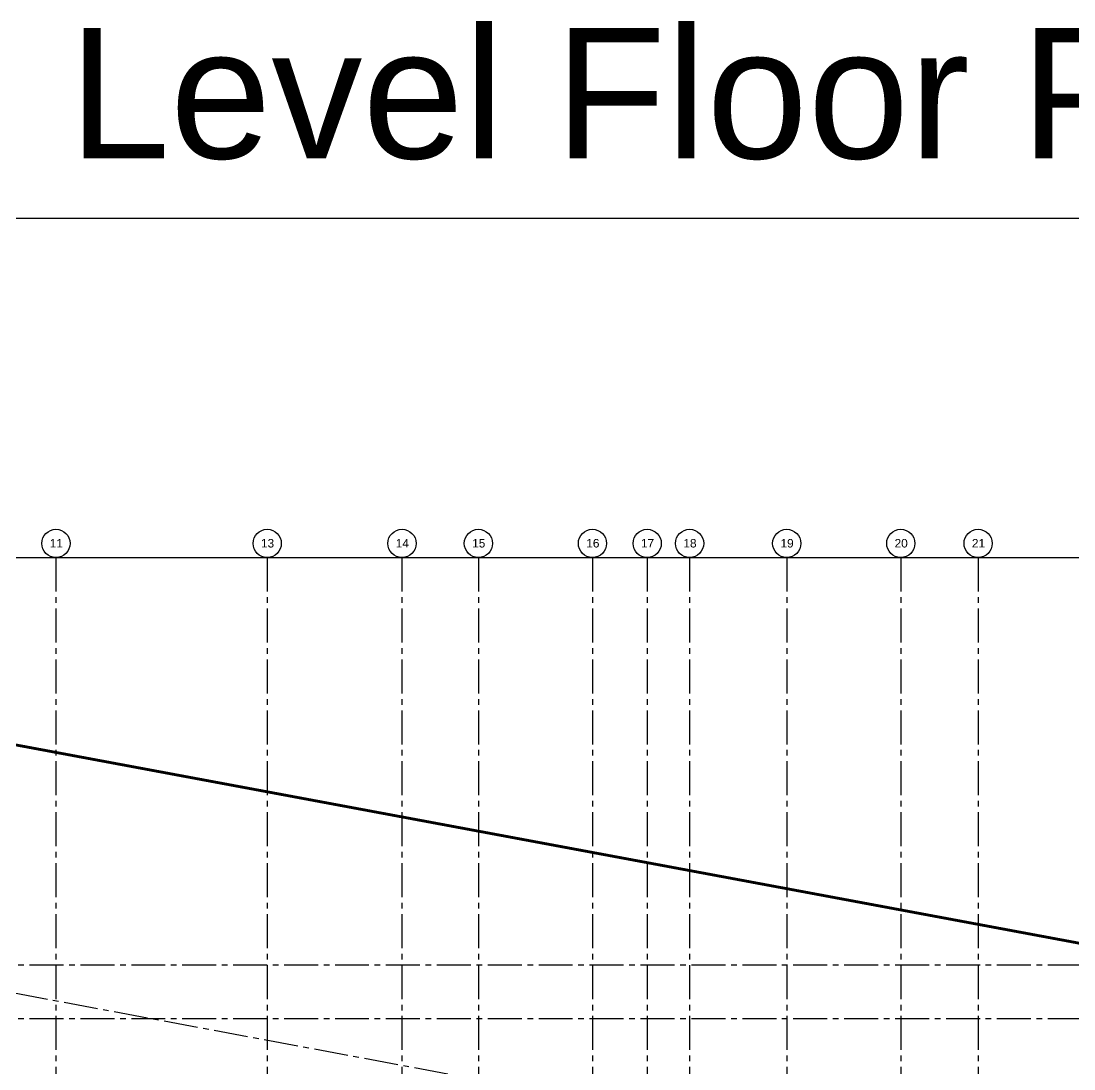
# Model space of a CAD drawing. Header units: inches. Extents: x -3700 to 367, y -844 to 2341.
# Drawn here: x -2617 to -1500, y 1230 to 2341 of the extents above; entities that cross this region are included whole.
import ezdxf
from ezdxf.enums import TextEntityAlignment as Align

# ---------------------------------------------------------------- set-up
doc = ezdxf.new("R2010")
doc.units = ezdxf.units.IN
doc.header["$LTSCALE"] = 48
doc.header["$MEASUREMENT"] = 0
for name, pattern in [('CENTER2', [1.125, 0.75, -0.125, 0.125, -0.125]), ('HIDDEN', [0.375, 0.25, -0.125]), ('PHANTOM2', [1.25, 0.625, -0.125, 0.125, -0.125, 0.125, -0.125])]:
    doc.linetypes.add(name, pattern=pattern)
doc.layers.add('A-ANNO-NPLT', color=151, linetype='Continuous', plot=False)
for name, color, linetype in [('A-Grid(3-32)', 8, 'CENTER2'), ('A-Site-Property', 3, 'PHANTOM2'), ('S-Grid-Iden', 2, 'Continuous')]:
    doc.layers.add(name, color=color, linetype=linetype)
doc.styles.add('Arial_1', font='arial.ttf', dxfattribs={"height": 0.092206})
doc.styles.get("Standard").update_dxf_attribs({"font": 'arial.ttf'})

# ---------------------------------------------------------------- blocks, each defined once
blk = doc.blocks.new('Column Bubble')
blk.add_circle((-0.004, -0.002), 0.156)
blk.add_attdef('XX', text='', height=0.0938).set_placement((0, 0), align=Align.MIDDLE_CENTER)
blk = doc.blocks.new('2ND FLOOR - STRUCTURAL GRID')
at = {"layer": 'A-Grid(3-32)'}
for p, q in [((9104.5, -7426), (9104.5, -9409.8)), ((9328.5, -7426), (9328.5, -9409.8)), ((9471.5, -7426), (9471.5, -9409.8)), ((9552.5, -7426), (9552.5, -9409.8)), ((9673.5, -7426), (9673.5, -9409.8)), ((9731.5, -7426), (9731.5, -9409.8)), ((9776.5, -7426), (9776.5, -9409.8)), ((9879.5, -7426), (9879.5, -9409.8)), ((10000.5, -7426), (10000.5, -9409.8)), ((10082.5, -7426), (10082.5, -9409.8)), ((8104.5, -7709.5), (11912.5, -8419.2)), ((8104.5, -7857.8), (11912.5, -7857.8)), ((8104.5, -7914.8), (11912.5, -7914.8))]:
    blk.add_line(p, q, dxfattribs=at)
at = {"layer": 'S-Grid-Iden', "xscale": 96, "yscale": 96, "zscale": 96}
for p, values in [((9104.9, -7410.8), {'XX': '11'}), ((9328.9, -7410.8), {'XX': '13'}), ((9471.9, -7410.8), {'XX': '14'}), ((9552.9, -7410.8), {'XX': '15'}), ((9673.9, -7410.8), {'XX': '16'}), ((9731.9, -7410.8), {'XX': '17'}), ((9776.9, -7410.8), {'XX': '18'}), ((9879.9, -7410.8), {'XX': '19'}), ((10000.9, -7410.8), {'XX': '20'}), ((10082.9, -7410.8), {'XX': '21'})]:
    blk.add_blockref('Column Bubble', p, dxfattribs=at).add_auto_attribs(values)

msp = doc.modelspace()

# ---------------------------------------------------------------- linework, layer by layer
at = {"layer": 'A-ANNO-NPLT'}
for points in [[(-3700, -844.2572), (-3700, 2131.7428), (348, 2131.7428), (348, -844.2572)], [(-3580, -484.2572), (-3580, 1771.7428), (228, 1771.7428), (228, -484.2572)]]:
    msp.add_lwpolyline(points, close=True, dxfattribs=at)
at = {"layer": 'A-Site-Property', "const_width": 3}
msp.add_lwpolyline([(-2840, -35, 0.000390893), (-2984, -35.1126, 0.001270416), (-3452, -37.0334), (-3452, 827.7361), (-3452, 1727.7361), (-48.2482, 1093.3029, 0.002707368), (100, 1066.5004), (100, -35), (-2840, -35)], format="xyb", dxfattribs=at)

# ---------------------------------------------------------------- block references
at = {"linetype": 'HIDDEN'}
msp.add_blockref('2ND FLOOR - STRUCTURAL GRID', (-11684.4994, 9197.75), dxfattribs=at)

# ---------------------------------------------------------------- texts
at = {"layer": 'A-ANNO-NPLT', "insert": (-1675.1426, 2243.1658), "char_height": 138.300675, "width": 3995.904705, "attachment_point": 5, "style": 'Arial_1'}
msp.add_mtext('Second Level Floor Plan w/o Loading', dxfattribs=at)

doc.saveas('drawing.dxf')
